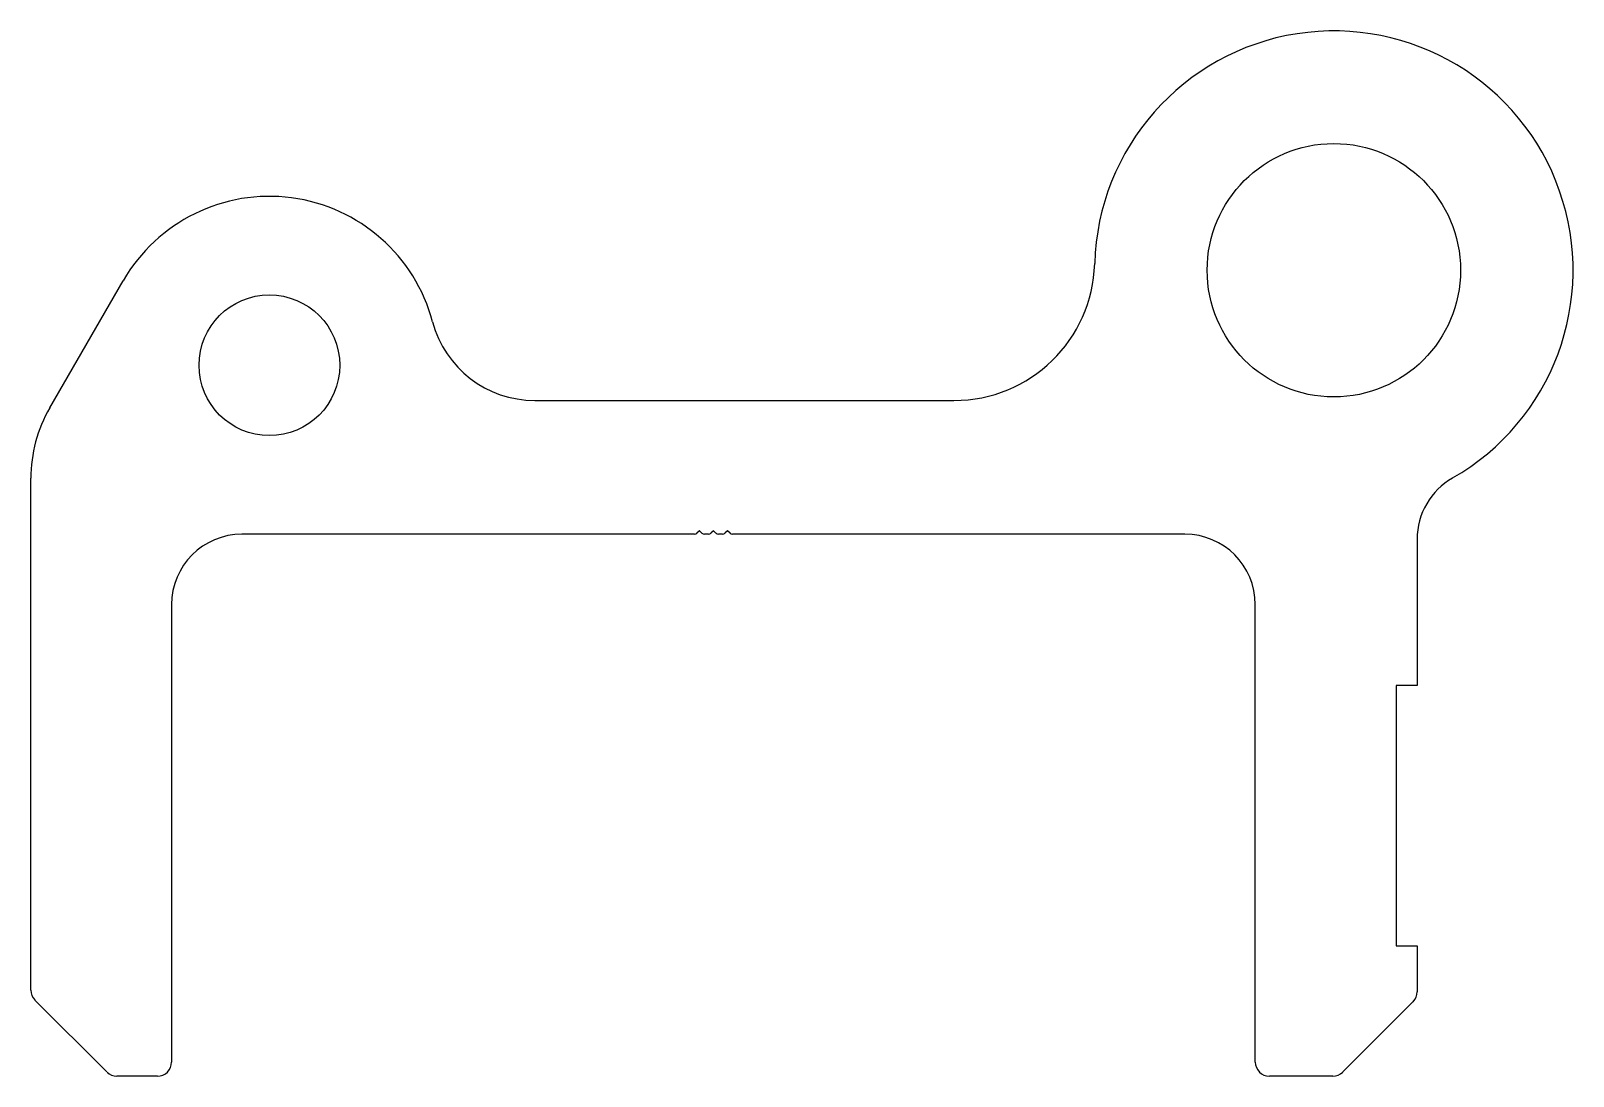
# Model space of a CAD drawing. Extents: x -45 to 65, y -24 to 50.
import ezdxf

# ---------------------------------------------------------------- set-up
doc = ezdxf.new("R2010")
doc.units = 0
doc.header["$MEASUREMENT"] = 0
doc.layers.get('0').update_dxf_attribs({"linetype": 'CONTINUOUS'})

msp = doc.modelspace()

# ---------------------------------------------------------------- linework, layer by layer
for p, q in [((-43.64, 23.28), (-38.42, 32.31)), ((-9.18, 23.81), (20.61, 23.81)), ((-44.98, -18.07), (-44.98, 18.28)), ((2.17, 14.31), (-29.98, 14.31)), ((2.17, 14.31), (2.17, 14.31)), ((2.52, 14.56), (2.34, 14.39)), ((2.7, 14.39), (2.53, 14.56)), ((3.17, 14.31), (2.88, 14.31)), ((3.52, 14.56), (3.34, 14.39)), ((3.7, 14.39), (3.53, 14.56)), ((4.17, 14.31), (3.88, 14.31)), ((4.52, 14.56), (4.34, 14.39)), ((4.7, 14.39), (4.53, 14.56)), ((4.88, 14.31), (4.88, 14.31)), ((37.02, 14.31), (4.88, 14.31)), ((53.52, 13.96), (53.52, 3.56)), ((-34.98, 9.31), (-34.98, -23.19)), ((42.02, -23.19), (42.02, 9.31)), ((53.52, 3.56), (52.02, 3.56)), ((52.02, 3.56), (52.02, -14.94)), ((52.02, -14.94), (53.52, -14.94)), ((53.52, -14.94), (53.52, -18.19)), ((-39.57, -23.89), (-44.69, -18.78)), ((53.23, -18.89), (48.23, -23.89)), ((-35.98, -24.19), (-38.86, -24.19)), ((47.52, -24.19), (43.02, -24.19))]:
    msp.add_line(p, q)
for centre, radius in [((47.6, 33.06), 9), ((-28.03, 26.31), 5)]:
    msp.add_circle(centre, radius)
for centre, radius, start, end in [((47.6, 33.06), 17, 299.7568, 178.4074), ((-28.03, 26.31), 12, 14.8572, 150), ((20.61, 33.81), 10, 270, 358.4074), ((-9.18, 31.31), 7.5, 194.8572, 270), ((-34.98, 18.28), 10, 150, 180), ((58.52, 13.96), 5, 119.7568, 180), ((-29.98, 9.31), 5, 90, 180), ((2.17, 14.56), 0.25, 270, 315), ((2.52, 14.55), 0.008, 45, 135), ((2.88, 14.56), 0.25, 225, 270), ((3.17, 14.56), 0.25, 270, 315), ((3.52, 14.55), 0.008, 45, 135), ((3.88, 14.56), 0.25, 225, 270), ((4.17, 14.56), 0.25, 270, 315), ((4.52, 14.55), 0.008, 45, 135), ((4.88, 14.56), 0.25, 225, 270), ((37.02, 9.31), 5, 0, 90), ((-43.98, -18.07), 1, 180, 225), ((52.52, -18.19), 1, 315, 360), ((-38.86, -23.19), 1, 225, 270), ((-35.98, -23.19), 1, 270, 0), ((43.02, -23.19), 1, 180, 270), ((47.52, -23.19), 1, 270, 315)]:
    msp.add_arc(centre, radius, start, end)

doc.saveas('drawing.dxf')
